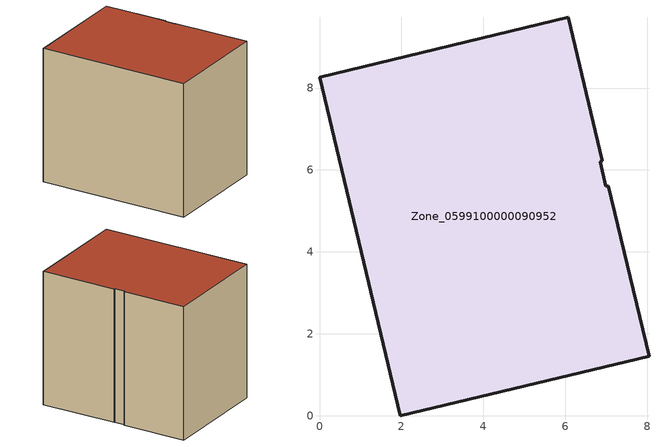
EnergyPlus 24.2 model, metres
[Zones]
Zone_0599100000090952
 floor ground (C_G): 6.91,6.23 6.85,6.2 6.99,5.6 7.05,5.62 8.04,1.46 1.97,0 0,8.26 6.07,9.73 z0
 wall outside (C_F): 1.97,0 8.04,1.46 7.05,5.62 6.99,5.6 6.85,6.2 6.91,6.23 6.07,9.73 0,8.26 1.97,0 z0:7.55
 roof outside (C_R): 6.85,6.2 6.91,6.23 6.07,9.73 0,8.26 1.97,0 8.04,1.46 7.05,5.62 6.99,5.6 z7.55
[BUILDING]
Pand.0599100000090952: North Axis=0; Terrain=City; Loads Convergence Tolerance Value=0.04; Temperature Convergence Tolerance Value=0.4; Solar Distribution=FullExterior; Maximum Number of Warmup Days=25; Minimum Number of Warmup Days=1
[Site:Location]
Rotterdam.The.Hague.AP_ZH_NLD Design_Conditions: Latitude=51.96; Longitude=4.45; Time Zone=1; Elevation=-4.5
[SITE:GROUNDTEMPERATURE:BUILDINGSURFACE]
18, 18, 18, 18, 18, 18, 18, 18, 18, 18, 18, 18
[MATERIAL] Thermal Absorptance=0.9; Solar Absorptance=0.7; Visible Absorptance=0.7
Name | Roughness | Thickness | Conductivity | Density | Specific Heat
G.TC.1965-1974 | MediumSmooth | 0.15 | 0.882353 | 540 | 1210
F.TC.1965-1974 | Rough | 0.3 | 0.697674 | 1920 | 840
R.TC.1965-1974 | MediumRough | 0.2 | 0.232558 | 1500 | 1000
[CONSTRUCTION]
C_G: G.TC.1965-1974
C_F: F.TC.1965-1974
C_R: R.TC.1965-1974
[ZONE]
Zone_0599100000090952: Type=1; Multiplier=1; Ceiling Height=Autocalculate; Volume=Autocalculate; Floor Area=autocalculate; Part of Total Floor Area=Yes
[ZONEINFILTRATION:DESIGNFLOWRATE]
Infil_Zone_0599100000090952: Zone or ZoneList or Space or SpaceList=Zone_0599100000090952; Schedule=AlwaysOn; Design Flow Rate Calculation Method=Flow/Area; Flow Rate per Floor Area=0.003; Constant Term Coefficient=1; Temperature Term Coefficient=0; Velocity Term Coefficient=0; Velocity Squared Term Coefficient=0
[HVACTEMPLATE:ZONE:IDEALLOADSAIRSYSTEM]
Zone_0599100000090952: Maximum Heating Supply Air Temperature=50; Minimum Cooling Supply Air Temperature=13; Maximum Heating Supply Air Humidity Ratio=0.0156; Minimum Cooling Supply Air Humidity Ratio=0.0077; Heating Limit=NoLimit; Cooling Limit=NoLimit; Dehumidification Control Type=ConstantSensibleHeatRatio; Cooling Sensible Heat Ratio=0.7; Dehumidification Setpoint=60; Humidification Control Type=None; Humidification Setpoint=30; Outdoor Air Method=None; Outdoor Air Flow Rate per Person=0.00944; Outdoor Air Flow Rate per Zone Floor Area=0; Outdoor Air Flow Rate per Zone=0; Demand Controlled Ventilation Type=None; Outdoor Air Economizer Type=NoEconomizer; Heat Recovery Type=None; Sensible Heat Recovery Effectiveness=0.7; Latent Heat Recovery Effectiveness=0.65
[ZONECONTROL:THERMOSTAT]
ThermostatControl_Zone_0599100000090952: Zone or ZoneList=Zone_0599100000090952; Control Type Schedule=DualSetpointControlType; Control 1=Thermostat_Zone_0599100000090952; Temperature Difference Between Cutout And Setpoint=0
[THERMOSTATSETPOINT:DUALSETPOINT]
Thermostat_Zone_0599100000090952: Heating Setpoint Temperature Schedule=HeatingSetpoint_Zone_0599100000090952; Cooling Setpoint Temperature Schedule=CoolingSetpoint_Zone_0599100000090952
[SCHEDULE:COMPACT]
HeatingSetpoint_Zone_0599100000090952: Through: 12/31, For: AllDays, Until: 24:00, 21
CoolingSetpoint_Zone_0599100000090952: Through: 12/31, For: AllDays, Until: 24:00, 24
DualSetpointControlType: Through: 12/31, For: AllDays, Until: 24:00, 4
AlwaysOn: Through: 12/31, For: AllDays, Until: 24:00, 1
